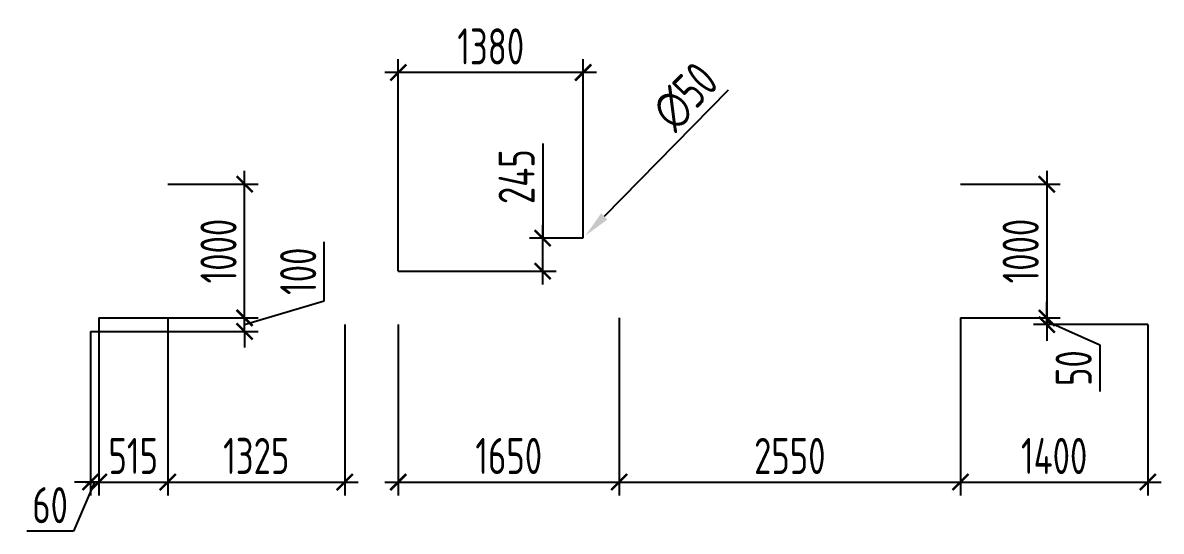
# Model space of a CAD drawing. Header units: millimetres. Extents: x -346952 to 536090, y 55086 to 131231.
# Drawn here: x -79901 to -71396, y 116856 to 120658 of the extents above; entities that cross this region are included whole.
import ezdxf

# ---------------------------------------------------------------- set-up
doc = ezdxf.new("R2010")
doc.units = ezdxf.units.MM
doc.layers.add('РАЗМЕРЫ КРОВЛИ ОВ', color=204, linetype='Continuous')
doc.layers.get('0').off()
doc.styles.add('ISOCPEUR', font='isocpeur.ttf', dxfattribs={"width": 0.7})
doc.dimstyles.new('R_100', dxfattribs={"dimtxt": 270, "dimasz": 120, "dimexe": 100, "dimexo": 0, "dimgap": 60, "dimtad": 1, "dimdec": 0, "dimrnd": 5, "dimzin": 0, "dimdsep": 46, "dimtxsty": 'ISOCPEUR', "dimblk": 'ARCHTICK', "dimcen": 0, "dimdle": 100, "dimclrd": 256, "dimclre": 256, "dimclrt": 256, "dimadec": 0, "dimazin": 0, "dimtfac": 2, "dimtdec": 0, "dimtofl": 0, "dimtmove": 1, "dimatfit": 3, "dimfxl": 1, "dimtvp": 3, "dimtolj": 1, "dimtzin": 0, "dimarcsym": 0})

# ---------------------------------------------------------------- blocks, each defined once
blk = doc.blocks.new('_ArchTick')
at = {"color": 0, "linetype": 'ByBlock', "const_width": 0.15}
blk.add_lwpolyline([(-0.5, -0.5), (0.5, 0.5)], dxfattribs=at)
blk = doc.blocks.new('*D3588')
at = {"layer": 'РАЗМЕРЫ КРОВЛИ ОВ', "lineweight": -2, "transparency": 16777216}
for p, q in [((-79333.9, 118450.7), (-79333.9, 117124)), ((-78818.6, 118450.7), (-78818.6, 117124)), ((-79433.9, 117224), (-78718.6, 117224))]:
    blk.add_line(p, q, dxfattribs=at)
at = {"layer": 'РАЗМЕРЫ КРОВЛИ ОВ', "lineweight": -2, "transparency": 16777216, "xscale": 120, "yscale": 120, "zscale": 120, "rotation": 180}
blk.add_blockref('_ArchTick', (-79333.9, 117224), dxfattribs=at)
at = {"layer": 'РАЗМЕРЫ КРОВЛИ ОВ', "lineweight": -2, "transparency": 16777216, "xscale": 120, "yscale": 120, "zscale": 120}
blk.add_blockref('_ArchTick', (-78818.6, 117224), dxfattribs=at)
at = {"layer": 'РАЗМЕРЫ КРОВЛИ ОВ', "transparency": 16777216, "insert": (-79076.2, 117419), "char_height": 270, "attachment_point": 5, "style": 'ISOCPEUR'}
blk.add_mtext('\\A1;515', dxfattribs=at)
blk = doc.blocks.new('*D3589')
at = {"layer": 'РАЗМЕРЫ КРОВЛИ ОВ', "lineweight": -2, "transparency": 16777216}
for p, q in [((-79333.9, 118450.7), (-79333.9, 117124)), ((-79395.8, 118350.7), (-79395.8, 117124)), ((-79364.8, 117224), (-79523.7, 116856.1)), ((-79395.8, 117224), (-79515.8, 117224)), ((-79333.9, 117224), (-79395.8, 117224)), ((-79333.9, 117224), (-79213.9, 117224)), ((-79523.7, 116856.1), (-79870.5, 116856.1))]:
    blk.add_line(p, q, dxfattribs=at)
at = {"layer": 'РАЗМЕРЫ КРОВЛИ ОВ', "lineweight": -2, "transparency": 16777216, "xscale": 120, "yscale": 120, "zscale": 120}
blk.add_blockref('_ArchTick', (-79395.8, 117224), dxfattribs=at)
at = {"layer": 'РАЗМЕРЫ КРОВЛИ ОВ', "lineweight": -2, "transparency": 16777216, "xscale": 120, "yscale": 120, "zscale": 120, "rotation": 180}
blk.add_blockref('_ArchTick', (-79333.9, 117224), dxfattribs=at)
at = {"layer": 'РАЗМЕРЫ КРОВЛИ ОВ', "transparency": 16777216, "insert": (-79697.1, 117051.1), "char_height": 270, "attachment_point": 5, "style": 'ISOCPEUR'}
blk.add_mtext('\\A1;60', dxfattribs=at)
blk = doc.blocks.new('*D3590')
at = {"layer": 'РАЗМЕРЫ КРОВЛИ ОВ', "lineweight": -2, "transparency": 16777216}
for p, q in [((-78818.6, 118450.7), (-78818.6, 117124)), ((-77495.8, 118400.7), (-77495.8, 117124)), ((-78918.6, 117224), (-77395.8, 117224))]:
    blk.add_line(p, q, dxfattribs=at)
at = {"layer": 'РАЗМЕРЫ КРОВЛИ ОВ', "lineweight": -2, "transparency": 16777216, "xscale": 120, "yscale": 120, "zscale": 120, "rotation": 180}
blk.add_blockref('_ArchTick', (-78818.6, 117224), dxfattribs=at)
at = {"layer": 'РАЗМЕРЫ КРОВЛИ ОВ', "lineweight": -2, "transparency": 16777216, "xscale": 120, "yscale": 120, "zscale": 120}
blk.add_blockref('_ArchTick', (-77495.8, 117224), dxfattribs=at)
at = {"layer": 'РАЗМЕРЫ КРОВЛИ ОВ', "transparency": 16777216, "insert": (-78157.2, 117419), "char_height": 270, "attachment_point": 5, "style": 'ISOCPEUR'}
blk.add_mtext('\\A1;1325', dxfattribs=at)
blk = doc.blocks.new('*D3591')
at = {"layer": 'РАЗМЕРЫ КРОВЛИ ОВ', "lineweight": -2, "transparency": 16777216}
for p, q in [((-77095.8, 118400.7), (-77095.8, 117124)), ((-75445.8, 118450.7), (-75445.8, 117124)), ((-77195.8, 117224), (-75345.8, 117224))]:
    blk.add_line(p, q, dxfattribs=at)
at = {"layer": 'РАЗМЕРЫ КРОВЛИ ОВ', "lineweight": -2, "transparency": 16777216, "xscale": 120, "yscale": 120, "zscale": 120, "rotation": 180}
blk.add_blockref('_ArchTick', (-77095.8, 117224), dxfattribs=at)
at = {"layer": 'РАЗМЕРЫ КРОВЛИ ОВ', "lineweight": -2, "transparency": 16777216, "xscale": 120, "yscale": 120, "zscale": 120}
blk.add_blockref('_ArchTick', (-75445.8, 117224), dxfattribs=at)
at = {"layer": 'РАЗМЕРЫ КРОВЛИ ОВ', "transparency": 16777216, "insert": (-76270.8, 117419), "char_height": 270, "attachment_point": 5, "style": 'ISOCPEUR'}
blk.add_mtext('\\A1;1650', dxfattribs=at)
blk = doc.blocks.new('*D3592')
at = {"layer": 'РАЗМЕРЫ КРОВЛИ ОВ', "lineweight": -2, "transparency": 16777216}
for p, q in [((-75445.8, 118450.7), (-75445.8, 117124)), ((-72895.8, 118450.7), (-72895.8, 117124)), ((-75545.8, 117224), (-72795.8, 117224))]:
    blk.add_line(p, q, dxfattribs=at)
at = {"layer": 'РАЗМЕРЫ КРОВЛИ ОВ', "lineweight": -2, "transparency": 16777216, "xscale": 120, "yscale": 120, "zscale": 120, "rotation": 180}
blk.add_blockref('_ArchTick', (-75445.8, 117224), dxfattribs=at)
at = {"layer": 'РАЗМЕРЫ КРОВЛИ ОВ', "lineweight": -2, "transparency": 16777216, "xscale": 120, "yscale": 120, "zscale": 120}
blk.add_blockref('_ArchTick', (-72895.8, 117224), dxfattribs=at)
at = {"layer": 'РАЗМЕРЫ КРОВЛИ ОВ', "transparency": 16777216, "insert": (-74170.8, 117419), "char_height": 270, "attachment_point": 5, "style": 'ISOCPEUR'}
blk.add_mtext('\\A1;2550', dxfattribs=at)
blk = doc.blocks.new('*D3593')
at = {"layer": 'РАЗМЕРЫ КРОВЛИ ОВ', "lineweight": -2, "transparency": 16777216}
for p, q in [((-72895.8, 118450.7), (-72895.8, 117124)), ((-71495.8, 118400.7), (-71495.8, 117124)), ((-72995.8, 117224), (-71395.8, 117224))]:
    blk.add_line(p, q, dxfattribs=at)
at = {"layer": 'РАЗМЕРЫ КРОВЛИ ОВ', "lineweight": -2, "transparency": 16777216, "xscale": 120, "yscale": 120, "zscale": 120, "rotation": 180}
blk.add_blockref('_ArchTick', (-72895.8, 117224), dxfattribs=at)
at = {"layer": 'РАЗМЕРЫ КРОВЛИ ОВ', "lineweight": -2, "transparency": 16777216, "xscale": 120, "yscale": 120, "zscale": 120}
blk.add_blockref('_ArchTick', (-71495.8, 117224), dxfattribs=at)
at = {"layer": 'РАЗМЕРЫ КРОВЛИ ОВ', "transparency": 16777216, "insert": (-72195.8, 117419), "char_height": 270, "attachment_point": 5, "style": 'ISOCPEUR'}
blk.add_mtext('\\A1;1400', dxfattribs=at)
blk = doc.blocks.new('*D3594')
at = {"layer": 'РАЗМЕРЫ КРОВЛИ ОВ', "lineweight": -2, "transparency": 16777216}
for p, q in [((-72250.9, 119550.6), (-72250.9, 118350.7)), ((-72895.8, 119450.6), (-72150.9, 119450.6)), ((-72895.8, 118450.7), (-72150.9, 118450.7))]:
    blk.add_line(p, q, dxfattribs=at)
at = {"layer": 'РАЗМЕРЫ КРОВЛИ ОВ', "lineweight": -2, "transparency": 16777216, "xscale": 120, "yscale": 120, "zscale": 120}
for p, rotation in [((-72250.9, 119450.6), 90), ((-72250.9, 118450.7), 270)]:
    blk.add_blockref('_ArchTick', p, dxfattribs=dict(at, rotation=rotation))
at = {"layer": 'РАЗМЕРЫ КРОВЛИ ОВ', "transparency": 16777216, "insert": (-72445.9, 118950.7), "char_height": 270, "attachment_point": 5, "rotation": 90, "style": 'ISOCPEUR'}
blk.add_mtext('\\A1;1000', dxfattribs=at)
blk = doc.blocks.new('*D3595')
at = {"layer": 'РАЗМЕРЫ КРОВЛИ ОВ', "lineweight": -2, "transparency": 16777216}
for p, q in [((-72250.9, 118450.7), (-72250.9, 118570.7)), ((-72895.8, 118450.7), (-72150.9, 118450.7)), ((-71495.8, 118400.7), (-72350.9, 118400.7)), ((-72250.9, 118400.7), (-72250.9, 118450.7)), ((-72250.9, 118425.7), (-71854.8, 118249)), ((-72250.9, 118400.7), (-72250.9, 118280.7)), ((-71854.8, 118249), (-71854.8, 117902.2))]:
    blk.add_line(p, q, dxfattribs=at)
at = {"layer": 'РАЗМЕРЫ КРОВЛИ ОВ', "lineweight": -2, "transparency": 16777216, "xscale": 120, "yscale": 120, "zscale": 120}
for p, rotation in [((-72250.9, 118450.7), 270), ((-72250.9, 118400.7), 90)]:
    blk.add_blockref('_ArchTick', p, dxfattribs=dict(at, rotation=rotation))
at = {"layer": 'РАЗМЕРЫ КРОВЛИ ОВ', "transparency": 16777216, "insert": (-72049.8, 118075.6), "char_height": 270, "attachment_point": 5, "rotation": 90, "style": 'ISOCPEUR'}
blk.add_mtext('\\A1;50', dxfattribs=at)
blk = doc.blocks.new('*D3596')
at = {"layer": 'РАЗМЕРЫ КРОВЛИ ОВ', "lineweight": -2, "transparency": 16777216}
for p, q in [((-77648.9, 118579.2), (-77648.9, 119020.5)), ((-78243.9, 118400.7), (-77648.9, 118579.2)), ((-78243.9, 118450.7), (-78243.9, 118570.7)), ((-79333.9, 118450.7), (-78143.9, 118450.7)), ((-78243.9, 118350.7), (-78243.9, 118450.7)), ((-79395.8, 118350.7), (-78143.9, 118350.7)), ((-78243.9, 118350.7), (-78243.9, 118230.7))]:
    blk.add_line(p, q, dxfattribs=at)
at = {"layer": 'РАЗМЕРЫ КРОВЛИ ОВ', "lineweight": -2, "transparency": 16777216, "xscale": 120, "yscale": 120, "zscale": 120}
for p, rotation in [((-78243.9, 118450.7), 270), ((-78243.9, 118350.7), 90)]:
    blk.add_blockref('_ArchTick', p, dxfattribs=dict(at, rotation=rotation))
at = {"layer": 'РАЗМЕРЫ КРОВЛИ ОВ', "transparency": 16777216, "insert": (-77843.9, 118799.8), "char_height": 270, "attachment_point": 5, "rotation": 90, "style": 'ISOCPEUR'}
blk.add_mtext('\\A1;100', dxfattribs=at)
blk = doc.blocks.new('*D3597')
at = {"layer": 'РАЗМЕРЫ КРОВЛИ ОВ', "lineweight": -2, "transparency": 16777216}
for p, q in [((-78243.9, 118350.7), (-78243.9, 119550.6)), ((-78818.6, 119450.6), (-78143.9, 119450.6)), ((-79333.9, 118450.7), (-78143.9, 118450.7))]:
    blk.add_line(p, q, dxfattribs=at)
at = {"layer": 'РАЗМЕРЫ КРОВЛИ ОВ', "lineweight": -2, "transparency": 16777216, "xscale": 120, "yscale": 120, "zscale": 120}
for p, rotation in [((-78243.9, 119450.6), 90), ((-78243.9, 118450.7), 270)]:
    blk.add_blockref('_ArchTick', p, dxfattribs=dict(at, rotation=rotation))
at = {"layer": 'РАЗМЕРЫ КРОВЛИ ОВ', "transparency": 16777216, "insert": (-78438.9, 118950.7), "char_height": 270, "attachment_point": 5, "rotation": 90, "style": 'ISOCPEUR'}
blk.add_mtext('\\A1;1000', dxfattribs=at)
blk = doc.blocks.new('*D3598')
at = {"layer": 'РАЗМЕРЫ КРОВЛИ ОВ', "lineweight": -2, "transparency": 16777216}
for p, q in [((-77095.8, 118800.7), (-77095.8, 120385.8)), ((-75714.8, 119048.7), (-75714.8, 120385.8)), ((-75614.8, 120285.8), (-77195.8, 120285.8))]:
    blk.add_line(p, q, dxfattribs=at)
at = {"layer": 'РАЗМЕРЫ КРОВЛИ ОВ', "lineweight": -2, "transparency": 16777216, "xscale": 120, "yscale": 120, "zscale": 120, "rotation": 180}
blk.add_blockref('_ArchTick', (-77095.8, 120285.8), dxfattribs=at)
at = {"layer": 'РАЗМЕРЫ КРОВЛИ ОВ', "lineweight": -2, "transparency": 16777216, "xscale": 120, "yscale": 120, "zscale": 120}
blk.add_blockref('_ArchTick', (-75714.8, 120285.8), dxfattribs=at)
at = {"layer": 'РАЗМЕРЫ КРОВЛИ ОВ', "transparency": 16777216, "insert": (-76405.3, 120480.8), "char_height": 270, "attachment_point": 5, "style": 'ISOCPEUR'}
blk.add_mtext('\\A1;1380', dxfattribs=at)
blk = doc.blocks.new('*D3599')
at = {"layer": 'РАЗМЕРЫ КРОВЛИ ОВ', "lineweight": -2, "transparency": 16777216}
for p, q in [((-76016.8, 119755.9), (-76016.8, 119047.6)), ((-76016.8, 118700.7), (-76016.8, 119147.6)), ((-75714.8, 119047.6), (-76116.8, 119047.6)), ((-77095.8, 118800.7), (-75916.8, 118800.7))]:
    blk.add_line(p, q, dxfattribs=at)
at = {"layer": 'РАЗМЕРЫ КРОВЛИ ОВ', "lineweight": -2, "transparency": 16777216, "xscale": 120, "yscale": 120, "zscale": 120}
for p, rotation in [((-76016.8, 119047.6), 90), ((-76016.8, 118800.7), 270)]:
    blk.add_blockref('_ArchTick', p, dxfattribs=dict(at, rotation=rotation))
at = {"layer": 'РАЗМЕРЫ КРОВЛИ ОВ', "transparency": 16777216, "insert": (-76211.8, 119506.9), "char_height": 270, "attachment_point": 5, "rotation": 90, "style": 'ISOCPEUR'}
blk.add_mtext('\\A1;245', dxfattribs=at)
blk = doc.blocks.new('*D3600')
at = {"layer": 'РАЗМЕРЫ КРОВЛИ ОВ', "lineweight": -2, "transparency": 16777216}
blk.add_line((-74630.4, 120155.1), (-75557.3, 119209.4), dxfattribs=at)
at = {"layer": 'РАЗМЕРЫ КРОВЛИ ОВ', "transparency": 16777216}
blk.add_solid([(-75581.1, 119232.8), (-75533.5, 119186.1), (-75697.3, 119066.6)], dxfattribs=at)
at = {"layer": 'РАЗМЕРЫ КРОВЛИ ОВ', "transparency": 16777216, "insert": (-74950.5, 120107), "char_height": 270, "attachment_point": 5, "rotation": 45.57281, "style": 'ISOCPEUR'}
blk.add_mtext('\\A1;∅50', dxfattribs=at)

msp = doc.modelspace()

# ---------------------------------------------------------------- dimensions: what is measured, and where the dimension line sits
at = {"layer": 'РАЗМЕРЫ КРОВЛИ ОВ'}
for base, p1, p2, picture, middle in [((-77095.8, 120285.8), (-75714.8, 119048.7), (-77095.8, 118800.7), '*D3598', (-76405.3, 120480.8)), ((-78818.6, 117224), (-79333.9, 118450.7), (-78818.6, 118450.7), '*D3588', (-79076.2, 117419)), ((-77495.8, 117224), (-78818.6, 118450.7), (-77495.8, 118400.7), '*D3590', (-78157.2, 117419)), ((-75445.8, 117224), (-77095.8, 118400.7), (-75445.8, 118450.7), '*D3591', (-76270.8, 117419)), ((-72895.8, 117224), (-75445.8, 118450.7), (-72895.8, 118450.7), '*D3592', (-74170.8, 117419)), ((-71495.8, 117224), (-72895.8, 118450.7), (-71495.8, 118400.7), '*D3593', (-72195.8, 117419))]:
    dim = msp.add_linear_dim(base=base, p1=p1, p2=p2, dimstyle='R_100', override={"dimpost": '\\X'}, dxfattribs=at)
    dim.commit()
    dim.dimension.update_dxf_attribs({"geometry": picture, "text_midpoint": middle})
dim = msp.add_diameter_dim_2p(p1=(-75732.3, 119030.9), p2=(-75697.3, 119066.6), dimstyle='R_100', override={"dimasz": 200, "dimpost": '\\X', "dimblk1": 'ArchTick', "dimsah": 1}, dxfattribs=at)
dim.commit()
dim.dimension.update_dxf_attribs({"geometry": '*D3600', "text_midpoint": (-74811.3, 119970.5), "dimtype": 163})
for base, p1, p2, picture, middle in [((-76016.8, 119047.6), (-77095.8, 118800.7), (-75714.8, 119047.6), '*D3599', (-75932.1, 119506.9)), ((-72250.9, 118450.7), (-71495.8, 118400.7), (-72895.8, 118450.7), '*D3595', (-71854.8, 118189))]:
    dim = msp.add_linear_dim(base=base, p1=p1, p2=p2, angle=90, dimstyle='R_100', override={"dimpost": '\\X'}, dxfattribs=at)
    dim.commit()
    dim.dimension.update_dxf_attribs({"geometry": picture, "text_midpoint": middle, "dimtype": 160})
for base, p1, p2, picture, middle in [((-78243.9, 119450.6), (-79333.9, 118450.7), (-78818.6, 119450.6), '*D3597', (-78438.9, 118950.7)), ((-72250.9, 118450.7), (-72895.8, 119450.6), (-72895.8, 118450.7), '*D3594', (-72445.9, 118950.7)), ((-78243.9, 118450.7), (-79395.8, 118350.7), (-79333.9, 118450.7), '*D3596', (-77843.9, 118639.2))]:
    dim = msp.add_linear_dim(base=base, p1=p1, p2=p2, angle=90, dimstyle='R_100', override={"dimpost": '\\X'}, dxfattribs=at)
    dim.commit()
    dim.dimension.update_dxf_attribs({"geometry": picture, "text_midpoint": middle})
dim = msp.add_linear_dim(base=(-79395.8, 117224), p1=(-79333.9, 118450.7), p2=(-79395.8, 118350.7), dimstyle='R_100', override={"dimpost": '\\X'}, dxfattribs=at)
dim.commit()
dim.dimension.update_dxf_attribs({"geometry": '*D3589', "text_midpoint": (-79583.7, 116856.1), "dimtype": 160})

doc.saveas('drawing.dxf')
